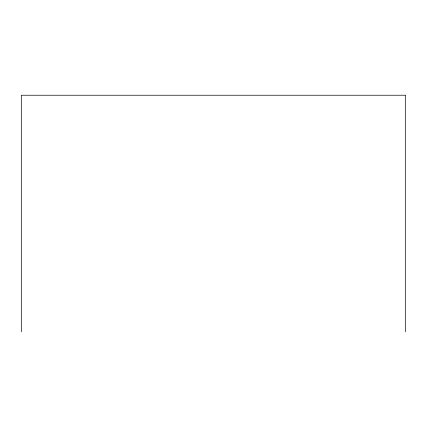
<?xml version="1.0" encoding="UTF-8"?>
<svg xmlns="http://www.w3.org/2000/svg" width="427" height="427" viewBox="0 0 427 427"><rect width="100%" height="100%" fill="white"/><g stroke="black" fill="none" stroke-linecap="round" stroke-linejoin="round"><path stroke-width="0.64" d="M405.65 331.768L405.65 95.232L21.35 95.232L21.35 331.768"/></g></svg>
